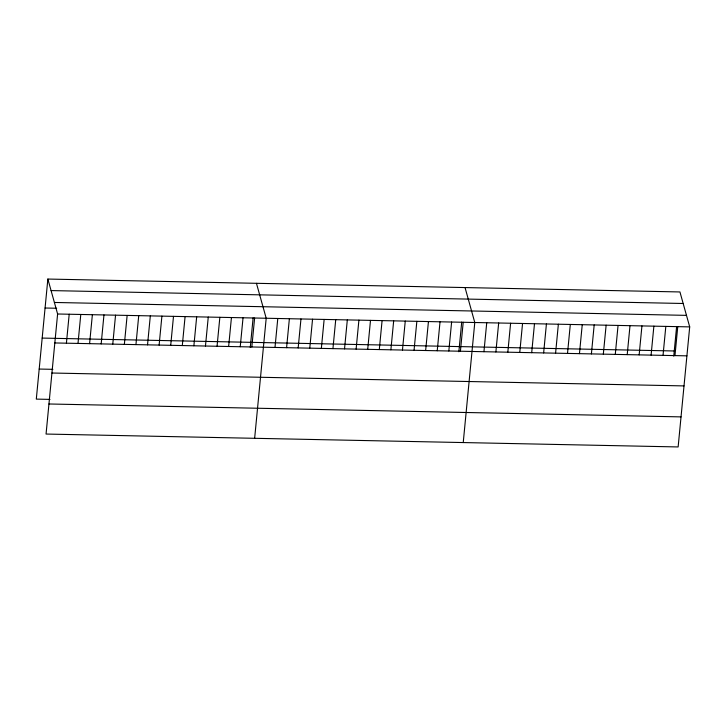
<?xml version="1.0" encoding="UTF-8"?>
<svg xmlns="http://www.w3.org/2000/svg" width="726" height="726" viewBox="0 0 726 726"><rect width="100%" height="100%" fill="white"/><g stroke="black" fill="none" stroke-linecap="round" stroke-linejoin="round"><path stroke-width="1.09" d="M47.862 279.056L57.608 313.995L46.056 434.048L678.138 446.944L689.7 326.891L679.944 291.952L47.862 279.056L36.3 399.109L49.994 399.391M66.411 343.189L69.197 314.231M78 343.425L80.786 314.467M89.588 343.661L92.374 314.703M101.177 343.897L103.963 314.939M112.766 344.142L115.552 315.175M124.355 344.378L127.141 315.411M135.944 344.614L138.73 315.647M147.532 344.85L150.318 315.883M159.121 345.086L161.907 316.119M170.71 345.322L173.496 316.355M182.299 345.558L185.085 316.59M193.878 345.794L196.673 316.826M205.467 346.03L208.262 317.062M217.056 346.266L219.851 317.307M228.645 346.502L231.44 317.543M240.233 346.738L243.029 317.779M250.27 347.5L253.12 317.843M251.822 346.974L254.617 318.015M254.645 438.304L266.197 318.251L256.45 283.312M275 347.445L277.786 318.487M286.589 347.681L289.375 318.723M298.177 347.917L300.963 318.959M309.766 348.153L312.552 319.195M321.355 348.398L324.141 319.431M332.944 348.634L335.73 319.667M344.532 348.87L347.318 319.903M356.121 349.106L358.907 320.139M367.71 349.342L370.496 320.375M379.299 349.578L382.085 320.611M390.887 349.814L393.673 320.847M402.467 350.05L405.262 321.083M414.056 350.286L416.851 321.319M425.645 350.522L428.44 321.564M437.233 350.758L440.029 321.8M448.822 350.994L451.617 322.035M458.859 351.756L461.709 322.099M460.411 351.23L463.206 322.271M463.233 442.561L474.786 322.507L465.039 287.569M483.943 351.711L486.729 322.752M495.876 351.956L498.671 322.988M507.819 352.201L510.605 323.233M519.762 352.446L522.548 323.478M531.695 352.691L534.49 323.723M543.638 352.927L546.424 323.968M555.581 353.172L558.367 324.213M567.514 353.417L570.309 324.458M579.457 353.662L582.243 324.694M591.4 353.907L594.186 324.939M603.333 354.152L606.128 325.184M615.276 354.388L618.062 325.43M627.21 354.633L630.005 325.675M639.152 354.878L641.938 325.92M651.095 355.123L653.881 326.155M663.029 355.368L665.824 326.401M673.764 356.139L676.623 326.482M674.971 355.613L677.757 326.646M51.074 290.582L683.166 303.486M54.396 302.461L686.478 315.365M45.076 308.015L56.655 308.251M57.608 313.995L689.7 326.891M42.181 338.08L674.263 350.976M54.822 342.953L686.914 355.849M39.195 369.053L52.889 369.325M51.927 373.019L684.019 385.914M48.951 403.983L681.033 416.887"/></g></svg>
